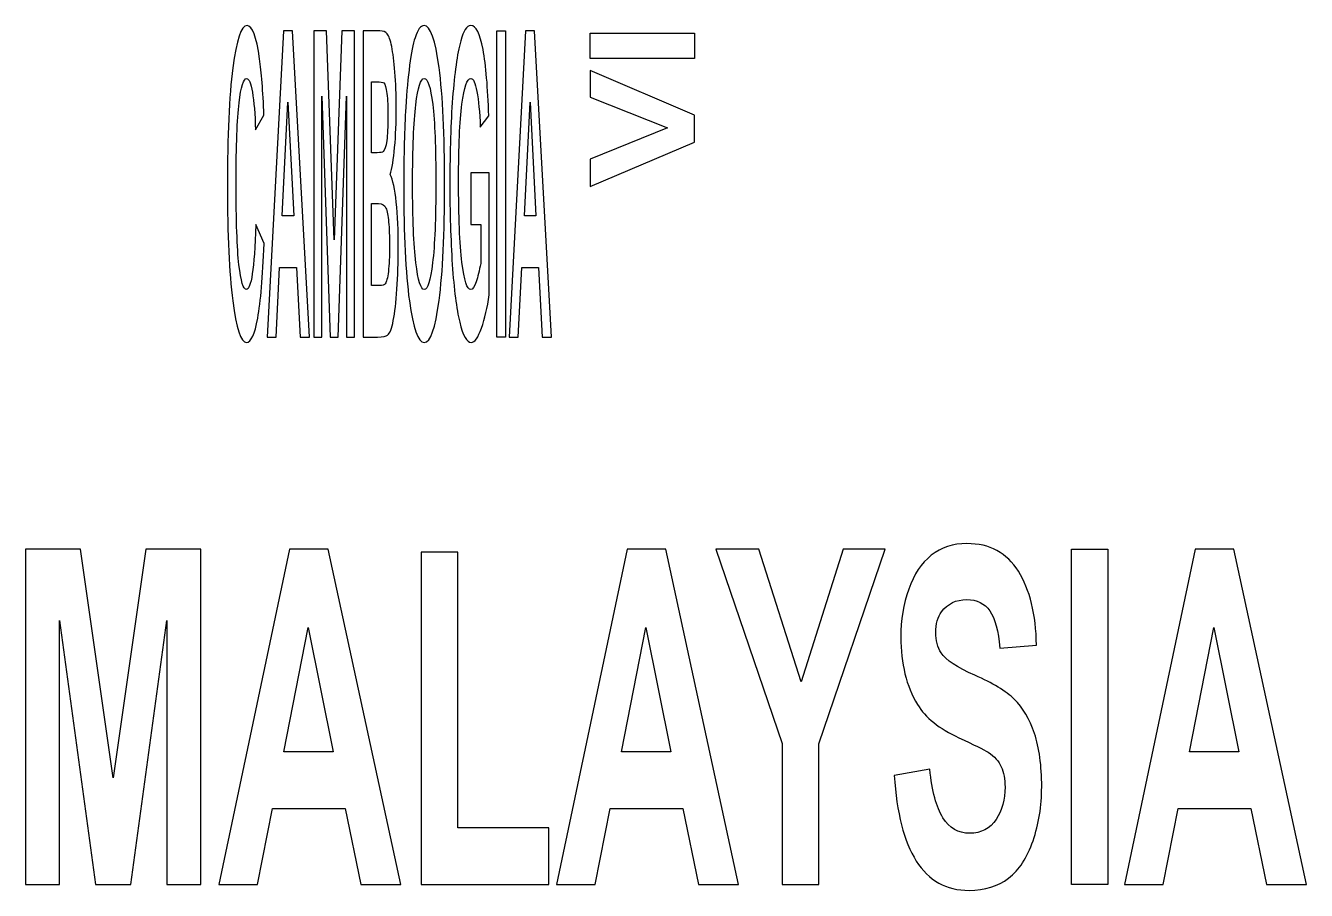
# Model space of a CAD drawing. Header units: centimetres. Extents: x -12.1 to 12.1, y -5 to 6.2.
# Drawn here: x 5.311 to 6.738, y -0.2 to 0.764 of the extents above; entities that cross this region are included whole.
import ezdxf

# ---------------------------------------------------------------- set-up
doc = ezdxf.new("R2010")
doc.units = ezdxf.units.CM
doc.header["$MEASUREMENT"] = 0
doc.layers.add('Layer 1', color=7, linetype='Continuous')

msp = doc.modelspace()

# ---------------------------------------------------------------- linework, layer by layer
at = {"layer": 'Layer 1', "color": 250}
for points, knots in [([(5.5673, 0.54214), (5.5673, 0.54214), (5.57647, 0.52097), (5.57647, 0.52097), (5.57647, 0.52097), (5.57507, 0.48373), (5.57271, 0.45603), (5.56945, 0.43798), (5.56945, 0.43798), (5.56619, 0.4199), (5.562, 0.41084), (5.55696, 0.41084), (5.55696, 0.41084), (5.5507, 0.41084), (5.54557, 0.42634), (5.54158, 0.45731), (5.54158, 0.45731), (5.53754, 0.48824), (5.53556, 0.53061), (5.53556, 0.5843), (5.53556, 0.5843), (5.53556, 0.64112), (5.53754, 0.68526), (5.54162, 0.71668), (5.54162, 0.71668), (5.54566, 0.7481), (5.55096, 0.76382), (5.55754, 0.76382), (5.55754, 0.76382), (5.56328, 0.76382), (5.56794, 0.75148), (5.57152, 0.72681), (5.57152, 0.72681), (5.57364, 0.71219), (5.57528, 0.69125), (5.57635, 0.66394), (5.57635, 0.66394), (5.57635, 0.66394), (5.56697, 0.64766), (5.56697, 0.64766), (5.56697, 0.64766), (5.5664, 0.66534), (5.56526, 0.67929), (5.56348, 0.68957), (5.56348, 0.68957), (5.56171, 0.69979), (5.55955, 0.70491), (5.55708, 0.70491), (5.55708, 0.70491), (5.55359, 0.70491), (5.55073, 0.69583), (5.54858, 0.67766), (5.54858, 0.67766), (5.54639, 0.65952), (5.54534, 0.63011), (5.54534, 0.58946), (5.54534, 0.58946), (5.54534, 0.54628), (5.54636, 0.51552), (5.54852, 0.49724), (5.54852, 0.49724), (5.55064, 0.47892), (5.55344, 0.46975), (5.55685, 0.46975), (5.55685, 0.46975), (5.55935, 0.46975), (5.56153, 0.47557), (5.56339, 0.48722), (5.56339, 0.48722), (5.56517, 0.49884), (5.56648, 0.51718), (5.5673, 0.54214)], [0, 0, 0, 0, 0.0526316, 0.0526316, 0.0526316, 0.0526316, 0.1052632, 0.1052632, 0.1052632, 0.1052632, 0.1578947, 0.1578947, 0.1578947, 0.1578947, 0.2105263, 0.2105263, 0.2105263, 0.2105263, 0.2631579, 0.2631579, 0.2631579, 0.2631579, 0.3157895, 0.3157895, 0.3157895, 0.3157895, 0.3684211, 0.3684211, 0.3684211, 0.3684211, 0.4210526, 0.4210526, 0.4210526, 0.4210526, 0.4736842, 0.4736842, 0.4736842, 0.4736842, 0.5263158, 0.5263158, 0.5263158, 0.5263158, 0.5789474, 0.5789474, 0.5789474, 0.5789474, 0.6315789, 0.6315789, 0.6315789, 0.6315789, 0.6842105, 0.6842105, 0.6842105, 0.6842105, 0.7368421, 0.7368421, 0.7368421, 0.7368421, 0.7894737, 0.7894737, 0.7894737, 0.7894737, 0.8421053, 0.8421053, 0.8421053, 0.8421053, 0.8947368, 0.8947368, 0.8947368, 0.8947368, 1, 1, 1, 1]), ([(5.62699, 0.41667), (5.62699, 0.41667), (5.61671, 0.41667), (5.61671, 0.41667), (5.61671, 0.41667), (5.61671, 0.41667), (5.61258, 0.49421), (5.61258, 0.49421), (5.61258, 0.49421), (5.61258, 0.49421), (5.59379, 0.49421), (5.59379, 0.49421), (5.59379, 0.49421), (5.59379, 0.49421), (5.58992, 0.41667), (5.58992, 0.41667), (5.58992, 0.41667), (5.58992, 0.41667), (5.57985, 0.41667), (5.57985, 0.41667), (5.57985, 0.41667), (5.57985, 0.41667), (5.59817, 0.758), (5.59817, 0.758), (5.59817, 0.758), (5.59817, 0.758), (5.60821, 0.758), (5.60821, 0.758), (5.60821, 0.758), (5.60821, 0.758), (5.62699, 0.41667), (5.62699, 0.41667)], [0, 0, 0, 0, 0.1111111, 0.1111111, 0.1111111, 0.1111111, 0.2222222, 0.2222222, 0.2222222, 0.2222222, 0.3333333, 0.3333333, 0.3333333, 0.3333333, 0.4444444, 0.4444444, 0.4444444, 0.4444444, 0.5555556, 0.5555556, 0.5555556, 0.5555556, 0.6666667, 0.6666667, 0.6666667, 0.6666667, 0.7777778, 0.7777778, 0.7777778, 0.7777778, 1, 1, 1, 1]), ([(5.63191, 0.41667), (5.63191, 0.41667), (5.63191, 0.758), (5.63191, 0.758), (5.63191, 0.758), (5.63191, 0.758), (5.64612, 0.758), (5.64612, 0.758), (5.64612, 0.758), (5.64612, 0.758), (5.65465, 0.52516), (5.65465, 0.52516), (5.65465, 0.52516), (5.65465, 0.52516), (5.66313, 0.758), (5.66313, 0.758), (5.66313, 0.758), (5.66313, 0.758), (5.67734, 0.758), (5.67734, 0.758), (5.67734, 0.758), (5.67734, 0.758), (5.67734, 0.41667), (5.67734, 0.41667), (5.67734, 0.41667), (5.67734, 0.41667), (5.66852, 0.41667), (5.66852, 0.41667), (5.66852, 0.41667), (5.66852, 0.41667), (5.66852, 0.68534), (5.66852, 0.68534), (5.66852, 0.68534), (5.66852, 0.68534), (5.65916, 0.41667), (5.65916, 0.41667), (5.65916, 0.41667), (5.65916, 0.41667), (5.65003, 0.41667), (5.65003, 0.41667), (5.65003, 0.41667), (5.65003, 0.41667), (5.64073, 0.68534), (5.64073, 0.68534), (5.64073, 0.68534), (5.64073, 0.68534), (5.64073, 0.41667), (5.64073, 0.41667), (5.64073, 0.41667), (5.64073, 0.41667), (5.63191, 0.41667), (5.63191, 0.41667)], [0, 0, 0, 0, 0.0714286, 0.0714286, 0.0714286, 0.0714286, 0.1428571, 0.1428571, 0.1428571, 0.1428571, 0.2142857, 0.2142857, 0.2142857, 0.2142857, 0.2857143, 0.2857143, 0.2857143, 0.2857143, 0.3571429, 0.3571429, 0.3571429, 0.3571429, 0.4285714, 0.4285714, 0.4285714, 0.4285714, 0.5, 0.5, 0.5, 0.5, 0.5714286, 0.5714286, 0.5714286, 0.5714286, 0.6428571, 0.6428571, 0.6428571, 0.6428571, 0.7142857, 0.7142857, 0.7142857, 0.7142857, 0.7857143, 0.7857143, 0.7857143, 0.7857143, 0.8571429, 0.8571429, 0.8571429, 0.8571429, 1, 1, 1, 1]), ([(5.68677, 0.758), (5.68677, 0.758), (5.70555, 0.758), (5.70555, 0.758), (5.70555, 0.758), (5.70931, 0.758), (5.71205, 0.75689), (5.71385, 0.75462), (5.71385, 0.75462), (5.71571, 0.75238), (5.71737, 0.74766), (5.7188, 0.74052), (5.7188, 0.74052), (5.72023, 0.73339), (5.72145, 0.7239), (5.72238, 0.71202), (5.72238, 0.71202), (5.72332, 0.70017), (5.72384, 0.68683), (5.72384, 0.67207), (5.72384, 0.67207), (5.72384, 0.65611), (5.72323, 0.64143), (5.72206, 0.62807), (5.72206, 0.62807), (5.7209, 0.61473), (5.71927, 0.60472), (5.7172, 0.59805), (5.7172, 0.59805), (5.72011, 0.59199), (5.72229, 0.58166), (5.72384, 0.56707), (5.72384, 0.56707), (5.72538, 0.55248), (5.72614, 0.53536), (5.72614, 0.51561), (5.72614, 0.51561), (5.72614, 0.5001), (5.72564, 0.48501), (5.72465, 0.47033), (5.72465, 0.47033), (5.7237, 0.45569), (5.72229, 0.44395), (5.72055, 0.43518), (5.72055, 0.43518), (5.71886, 0.42639), (5.71674, 0.421), (5.71426, 0.419), (5.71426, 0.419), (5.71266, 0.41774), (5.70885, 0.41698), (5.70279, 0.41667), (5.70279, 0.41667), (5.70279, 0.41667), (5.68677, 0.41667), (5.68677, 0.41667), (5.68677, 0.41667), (5.68677, 0.41667), (5.68677, 0.758), (5.68677, 0.758)], [0, 0, 0, 0, 0.0625, 0.0625, 0.0625, 0.0625, 0.125, 0.125, 0.125, 0.125, 0.1875, 0.1875, 0.1875, 0.1875, 0.25, 0.25, 0.25, 0.25, 0.3125, 0.3125, 0.3125, 0.3125, 0.375, 0.375, 0.375, 0.375, 0.4375, 0.4375, 0.4375, 0.4375, 0.5, 0.5, 0.5, 0.5, 0.5625, 0.5625, 0.5625, 0.5625, 0.625, 0.625, 0.625, 0.625, 0.6875, 0.6875, 0.6875, 0.6875, 0.75, 0.75, 0.75, 0.75, 0.8125, 0.8125, 0.8125, 0.8125, 0.875, 0.875, 0.875, 0.875, 1, 1, 1, 1]), ([(5.73222, 0.58524), (5.73222, 0.62), (5.73292, 0.64921), (5.73435, 0.6728), (5.73435, 0.6728), (5.73542, 0.69018), (5.73691, 0.70579), (5.73872, 0.71959), (5.73872, 0.71959), (5.74058, 0.73339), (5.74259, 0.74364), (5.7448, 0.75031), (5.7448, 0.75031), (5.74775, 0.75933), (5.75112, 0.76382), (5.75494, 0.76382), (5.75494, 0.76382), (5.76184, 0.76382), (5.76743, 0.74822), (5.77154, 0.71703), (5.77154, 0.71703), (5.77573, 0.68584), (5.77777, 0.64242), (5.77777, 0.58686), (5.77777, 0.58686), (5.77777, 0.53178), (5.77573, 0.48865), (5.77159, 0.45752), (5.77159, 0.45752), (5.76749, 0.42639), (5.76195, 0.41084), (5.75509, 0.41084), (5.75509, 0.41084), (5.7481, 0.41084), (5.74251, 0.42634), (5.73843, 0.45731), (5.73843, 0.45731), (5.73426, 0.48824), (5.73222, 0.5309), (5.73222, 0.58524)], [0, 0, 0, 0, 0.0909091, 0.0909091, 0.0909091, 0.0909091, 0.1818182, 0.1818182, 0.1818182, 0.1818182, 0.2727273, 0.2727273, 0.2727273, 0.2727273, 0.3636364, 0.3636364, 0.3636364, 0.3636364, 0.4545455, 0.4545455, 0.4545455, 0.4545455, 0.5454545, 0.5454545, 0.5454545, 0.5454545, 0.6363636, 0.6363636, 0.6363636, 0.6363636, 0.7272727, 0.7272727, 0.7272727, 0.7272727, 0.8181818, 0.8181818, 0.8181818, 0.8181818, 1, 1, 1, 1]), ([(5.80706, 0.54214), (5.80706, 0.54214), (5.80706, 0.59971), (5.80706, 0.59971), (5.80706, 0.59971), (5.80706, 0.59971), (5.8275, 0.59971), (5.8275, 0.59971), (5.8275, 0.59971), (5.8275, 0.59971), (5.8275, 0.46369), (5.8275, 0.46369), (5.8275, 0.46369), (5.82555, 0.44975), (5.82267, 0.43743), (5.81886, 0.4268), (5.81886, 0.4268), (5.81513, 0.41618), (5.81131, 0.41084), (5.80744, 0.41084), (5.80744, 0.41084), (5.80251, 0.41084), (5.79821, 0.41835), (5.79457, 0.43332), (5.79457, 0.43332), (5.7909, 0.44829), (5.78816, 0.46972), (5.7863, 0.49759), (5.7863, 0.49759), (5.7845, 0.52543), (5.78356, 0.55574), (5.78356, 0.5885), (5.78356, 0.5885), (5.78356, 0.62405), (5.78461, 0.65561), (5.78665, 0.68325), (5.78665, 0.68325), (5.78871, 0.71088), (5.79172, 0.73208), (5.79565, 0.74681), (5.79565, 0.74681), (5.79868, 0.75815), (5.80246, 0.76382), (5.80691, 0.76382), (5.80691, 0.76382), (5.81274, 0.76382), (5.81731, 0.75494), (5.82057, 0.73715), (5.82057, 0.73715), (5.82386, 0.71938), (5.82596, 0.69484), (5.82692, 0.66348), (5.82692, 0.66348), (5.82692, 0.66348), (5.81749, 0.65069), (5.81749, 0.65069), (5.81749, 0.65069), (5.81684, 0.66744), (5.81559, 0.68066), (5.81373, 0.69035), (5.81373, 0.69035), (5.81192, 0.70008), (5.80965, 0.70491), (5.80691, 0.70491), (5.80691, 0.70491), (5.80278, 0.70491), (5.79946, 0.69536), (5.79698, 0.67626), (5.79698, 0.67626), (5.79457, 0.65719), (5.79334, 0.62885), (5.79334, 0.5913), (5.79334, 0.5913), (5.79334, 0.55078), (5.7946, 0.52038), (5.79704, 0.50012), (5.79704, 0.50012), (5.79952, 0.47988), (5.80281, 0.46975), (5.8068, 0.46975), (5.8068, 0.46975), (5.80884, 0.46975), (5.81079, 0.47258), (5.81277, 0.47826), (5.81277, 0.47826), (5.81481, 0.4839), (5.8165, 0.49078), (5.81795, 0.49884), (5.81795, 0.49884), (5.81795, 0.49884), (5.81795, 0.54214), (5.81795, 0.54214), (5.81795, 0.54214), (5.81795, 0.54214), (5.80706, 0.54214), (5.80706, 0.54214)], [0, 0, 0, 0, 0.04, 0.04, 0.04, 0.04, 0.08, 0.08, 0.08, 0.08, 0.12, 0.12, 0.12, 0.12, 0.16, 0.16, 0.16, 0.16, 0.2, 0.2, 0.2, 0.2, 0.24, 0.24, 0.24, 0.24, 0.28, 0.28, 0.28, 0.28, 0.32, 0.32, 0.32, 0.32, 0.36, 0.36, 0.36, 0.36, 0.4, 0.4, 0.4, 0.4, 0.44, 0.44, 0.44, 0.44, 0.48, 0.48, 0.48, 0.48, 0.52, 0.52, 0.52, 0.52, 0.56, 0.56, 0.56, 0.56, 0.6, 0.6, 0.6, 0.6, 0.64, 0.64, 0.64, 0.64, 0.68, 0.68, 0.68, 0.68, 0.72, 0.72, 0.72, 0.72, 0.76, 0.76, 0.76, 0.76, 0.8, 0.8, 0.8, 0.8, 0.84, 0.84, 0.84, 0.84, 0.88, 0.88, 0.88, 0.88, 0.92, 0.92, 0.92, 0.92, 1, 1, 1, 1]), ([(5.83598, 0.41667), (5.83598, 0.41667), (5.84548, 0.41667), (5.84548, 0.41667), (5.84548, 0.41667), (5.84548, 0.41667), (5.84548, 0.758), (5.84548, 0.758), (5.84548, 0.758), (5.84548, 0.758), (5.83598, 0.758), (5.83598, 0.758), (5.83598, 0.758), (5.83598, 0.758), (5.83598, 0.41667), (5.83598, 0.41667)], [0, 0, 0, 0, 0.2, 0.2, 0.2, 0.2, 0.4, 0.4, 0.4, 0.4, 0.6, 0.6, 0.6, 0.6, 1, 1, 1, 1]), ([(5.89689, 0.41667), (5.89689, 0.41667), (5.88658, 0.41667), (5.88658, 0.41667), (5.88658, 0.41667), (5.88658, 0.41667), (5.88248, 0.49421), (5.88248, 0.49421), (5.88248, 0.49421), (5.88248, 0.49421), (5.86369, 0.49421), (5.86369, 0.49421), (5.86369, 0.49421), (5.86369, 0.49421), (5.85982, 0.41667), (5.85982, 0.41667), (5.85982, 0.41667), (5.85982, 0.41667), (5.84978, 0.41667), (5.84978, 0.41667), (5.84978, 0.41667), (5.84978, 0.41667), (5.86807, 0.758), (5.86807, 0.758), (5.86807, 0.758), (5.86807, 0.758), (5.87811, 0.758), (5.87811, 0.758), (5.87811, 0.758), (5.87811, 0.758), (5.89689, 0.41667), (5.89689, 0.41667)], [0, 0, 0, 0, 0.1111111, 0.1111111, 0.1111111, 0.1111111, 0.2222222, 0.2222222, 0.2222222, 0.2222222, 0.3333333, 0.3333333, 0.3333333, 0.3333333, 0.4444444, 0.4444444, 0.4444444, 0.4444444, 0.5555556, 0.5555556, 0.5555556, 0.5555556, 0.6666667, 0.6666667, 0.6666667, 0.6666667, 0.7777778, 0.7777778, 0.7777778, 0.7777778, 1, 1, 1, 1]), ([(5.93987, 0.72733), (5.93987, 0.72733), (6.05638, 0.72733), (6.05638, 0.72733), (6.05638, 0.72733), (6.05638, 0.72733), (6.05638, 0.75541), (6.05638, 0.75541), (6.05638, 0.75541), (6.05638, 0.75541), (5.93987, 0.75541), (5.93987, 0.75541), (5.93987, 0.75541), (5.93987, 0.75541), (5.93987, 0.72733), (5.93987, 0.72733)], [0, 0, 0, 0, 0.2, 0.2, 0.2, 0.2, 0.4, 0.4, 0.4, 0.4, 0.6, 0.6, 0.6, 0.6, 1, 1, 1, 1]), ([(5.69627, 0.70118), (5.69627, 0.70118), (5.69627, 0.62225), (5.69627, 0.62225), (5.69627, 0.62225), (5.69627, 0.62225), (5.70247, 0.62225), (5.70247, 0.62225), (5.70247, 0.62225), (5.70616, 0.62225), (5.70847, 0.62265), (5.70937, 0.62344), (5.70937, 0.62344), (5.711, 0.62484), (5.71228, 0.62889), (5.71321, 0.63564), (5.71321, 0.63564), (5.71415, 0.6424), (5.71458, 0.65128), (5.71458, 0.66231), (5.71458, 0.66231), (5.71458, 0.67286), (5.7142, 0.68145), (5.71341, 0.68803), (5.71341, 0.68803), (5.7126, 0.69464), (5.71141, 0.69866), (5.70984, 0.70002), (5.70984, 0.70002), (5.7089, 0.70081), (5.70616, 0.70118), (5.70171, 0.70118), (5.70171, 0.70118), (5.70171, 0.70118), (5.69627, 0.70118), (5.69627, 0.70118)], [0, 0, 0, 0, 0.1, 0.1, 0.1, 0.1, 0.2, 0.2, 0.2, 0.2, 0.3, 0.3, 0.3, 0.3, 0.4, 0.4, 0.4, 0.4, 0.5, 0.5, 0.5, 0.5, 0.6, 0.6, 0.6, 0.6, 0.7, 0.7, 0.7, 0.7, 0.8, 0.8, 0.8, 0.8, 1, 1, 1, 1]), ([(5.74201, 0.58757), (5.74201, 0.54893), (5.7432, 0.51963), (5.74568, 0.49968), (5.74568, 0.49968), (5.74815, 0.47974), (5.75124, 0.46975), (5.75503, 0.46975), (5.75503, 0.46975), (5.75884, 0.46975), (5.7619, 0.47965), (5.76435, 0.49945), (5.76435, 0.49945), (5.76679, 0.51922), (5.76799, 0.54893), (5.76799, 0.5885), (5.76799, 0.5885), (5.76799, 0.62763), (5.76682, 0.65681), (5.76443, 0.67606), (5.76443, 0.67606), (5.7621, 0.69527), (5.75896, 0.70491), (5.75503, 0.70491), (5.75503, 0.70491), (5.75112, 0.70491), (5.74798, 0.69516), (5.74559, 0.67571), (5.74559, 0.67571), (5.74318, 0.65623), (5.74201, 0.62682), (5.74201, 0.58757)], [0, 0, 0, 0, 0.1111111, 0.1111111, 0.1111111, 0.1111111, 0.2222222, 0.2222222, 0.2222222, 0.2222222, 0.3333333, 0.3333333, 0.3333333, 0.3333333, 0.4444444, 0.4444444, 0.4444444, 0.4444444, 0.5555556, 0.5555556, 0.5555556, 0.5555556, 0.6666667, 0.6666667, 0.6666667, 0.6666667, 0.7777778, 0.7777778, 0.7777778, 0.7777778, 1, 1, 1, 1]), ([(6.05638, 0.63413), (6.05638, 0.63413), (5.93987, 0.58442), (5.93987, 0.58442), (5.93987, 0.58442), (5.93987, 0.58442), (5.93987, 0.61485), (5.93987, 0.61485), (5.93987, 0.61485), (5.93987, 0.61485), (6.02612, 0.65006), (6.02612, 0.65006), (6.02612, 0.65006), (6.02612, 0.65006), (5.93987, 0.6841), (5.93987, 0.6841), (5.93987, 0.6841), (5.93987, 0.6841), (5.93987, 0.71385), (5.93987, 0.71385), (5.93987, 0.71385), (5.93987, 0.71385), (6.05638, 0.66406), (6.05638, 0.66406), (6.05638, 0.66406), (6.05638, 0.66406), (6.05638, 0.63413), (6.05638, 0.63413)], [0, 0, 0, 0, 0.125, 0.125, 0.125, 0.125, 0.25, 0.25, 0.25, 0.25, 0.375, 0.375, 0.375, 0.375, 0.5, 0.5, 0.5, 0.5, 0.625, 0.625, 0.625, 0.625, 0.75, 0.75, 0.75, 0.75, 1, 1, 1, 1]), ([(5.60955, 0.55172), (5.60955, 0.55172), (5.60305, 0.67839), (5.60305, 0.67839), (5.60305, 0.67839), (5.60305, 0.67839), (5.59671, 0.55172), (5.59671, 0.55172), (5.59671, 0.55172), (5.59671, 0.55172), (5.60955, 0.55172), (5.60955, 0.55172)], [0, 0, 0, 0, 0.25, 0.25, 0.25, 0.25, 0.5, 0.5, 0.5, 0.5, 1, 1, 1, 1]), ([(5.87942, 0.55172), (5.87942, 0.55172), (5.87299, 0.67839), (5.87299, 0.67839), (5.87299, 0.67839), (5.87299, 0.67839), (5.86664, 0.55172), (5.86664, 0.55172), (5.86664, 0.55172), (5.86664, 0.55172), (5.87942, 0.55172), (5.87942, 0.55172)], [0, 0, 0, 0, 0.25, 0.25, 0.25, 0.25, 0.5, 0.5, 0.5, 0.5, 1, 1, 1, 1]), ([(5.69627, 0.56544), (5.69627, 0.56544), (5.69627, 0.47418), (5.69627, 0.47418), (5.69627, 0.47418), (5.69627, 0.47418), (5.70502, 0.47418), (5.70502, 0.47418), (5.70502, 0.47418), (5.70847, 0.47418), (5.71068, 0.47488), (5.71158, 0.47627), (5.71158, 0.47627), (5.71301, 0.47814), (5.71415, 0.48268), (5.71502, 0.4899), (5.71502, 0.4899), (5.71592, 0.49709), (5.71632, 0.50676), (5.71632, 0.51887), (5.71632, 0.51887), (5.71632, 0.52913), (5.716, 0.53783), (5.71531, 0.54497), (5.71531, 0.54497), (5.71461, 0.5521), (5.71362, 0.55731), (5.71236, 0.56057), (5.71236, 0.56057), (5.71103, 0.56383), (5.70824, 0.56544), (5.70392, 0.56544), (5.70392, 0.56544), (5.70392, 0.56544), (5.69627, 0.56544), (5.69627, 0.56544)], [0, 0, 0, 0, 0.1, 0.1, 0.1, 0.1, 0.2, 0.2, 0.2, 0.2, 0.3, 0.3, 0.3, 0.3, 0.4, 0.4, 0.4, 0.4, 0.5, 0.5, 0.5, 0.5, 0.6, 0.6, 0.6, 0.6, 0.7, 0.7, 0.7, 0.7, 0.8, 0.8, 0.8, 0.8, 1, 1, 1, 1]), ([(6.27893, -0.07165), (6.27893, -0.07165), (6.31868, -0.06456), (6.31868, -0.06456), (6.31868, -0.06456), (6.32107, -0.08919), (6.3259, -0.10727), (6.33321, -0.1188), (6.33321, -0.1188), (6.34052, -0.13036), (6.35039, -0.13613), (6.36282, -0.13613), (6.36282, -0.13613), (6.37592, -0.13613), (6.38583, -0.13097), (6.39252, -0.12069), (6.39252, -0.12069), (6.39919, -0.11044), (6.40249, -0.09841), (6.40249, -0.08465), (6.40249, -0.08465), (6.40249, -0.07582), (6.40112, -0.06831), (6.39832, -0.0621), (6.39832, -0.0621), (6.39549, -0.05591), (6.3906, -0.05055), (6.38364, -0.04592), (6.38364, -0.04592), (6.37884, -0.04289), (6.36795, -0.03744), (6.35097, -0.02964), (6.35097, -0.02964), (6.32911, -0.01962), (6.3137, -0.0073), (6.3049, 0.00729), (6.3049, 0.00729), (6.29247, 0.02784), (6.2863, 0.05292), (6.2863, 0.08247), (6.2863, 0.08247), (6.2863, 0.10145), (6.28918, 0.11927), (6.29507, 0.13585), (6.29507, 0.13585), (6.30086, 0.15236), (6.30927, 0.16499), (6.32028, 0.17364), (6.32028, 0.17364), (6.33126, 0.18235), (6.34451, 0.18666), (6.36006, 0.18666), (6.36006, 0.18666), (6.38542, 0.18666), (6.40455, 0.17635), (6.41733, 0.15579), (6.41733, 0.15579), (6.43015, 0.13526), (6.43693, 0.10783), (6.43752, 0.07353), (6.43752, 0.07353), (6.43752, 0.07353), (6.39672, 0.07021), (6.39672, 0.07021), (6.39672, 0.07021), (6.39497, 0.0894), (6.39128, 0.1032), (6.38548, 0.11159), (6.38548, 0.11159), (6.37975, 0.12003), (6.37115, 0.1242), (6.35962, 0.1242), (6.35962, 0.1242), (6.34777, 0.1242), (6.33848, 0.11971), (6.33178, 0.11075), (6.33178, 0.11075), (6.32747, 0.10492), (6.32529, 0.09723), (6.32529, 0.08754), (6.32529, 0.08754), (6.32529, 0.07869), (6.32733, 0.07117), (6.33138, 0.06485), (6.33138, 0.06485), (6.33653, 0.0569), (6.34899, 0.04858), (6.36888, 0.0399), (6.36888, 0.0399), (6.38874, 0.03125), (6.40342, 0.02228), (6.41294, 0.01302), (6.41294, 0.01302), (6.42243, 0.00376), (6.42988, -0.00887), (6.43527, -0.02492), (6.43527, -0.02492), (6.44066, -0.04093), (6.44334, -0.06079), (6.44334, -0.08441), (6.44334, -0.08441), (6.44334, -0.10581), (6.44008, -0.12584), (6.4337, -0.14454), (6.4337, -0.14454), (6.42726, -0.16323), (6.41812, -0.17709), (6.40639, -0.18618), (6.40639, -0.18618), (6.39462, -0.19527), (6.37998, -0.19978), (6.36239, -0.19978), (6.36239, -0.19978), (6.33682, -0.19978), (6.31722, -0.18886), (6.30351, -0.16708), (6.30351, -0.16708), (6.28982, -0.14524), (6.28161, -0.11347), (6.27893, -0.07165)], [0, 0, 0, 0, 0.0322581, 0.0322581, 0.0322581, 0.0322581, 0.0645161, 0.0645161, 0.0645161, 0.0645161, 0.0967742, 0.0967742, 0.0967742, 0.0967742, 0.1290323, 0.1290323, 0.1290323, 0.1290323, 0.1612903, 0.1612903, 0.1612903, 0.1612903, 0.1935484, 0.1935484, 0.1935484, 0.1935484, 0.2258065, 0.2258065, 0.2258065, 0.2258065, 0.2580645, 0.2580645, 0.2580645, 0.2580645, 0.2903226, 0.2903226, 0.2903226, 0.2903226, 0.3225806, 0.3225806, 0.3225806, 0.3225806, 0.3548387, 0.3548387, 0.3548387, 0.3548387, 0.3870968, 0.3870968, 0.3870968, 0.3870968, 0.4193548, 0.4193548, 0.4193548, 0.4193548, 0.4516129, 0.4516129, 0.4516129, 0.4516129, 0.483871, 0.483871, 0.483871, 0.483871, 0.516129, 0.516129, 0.516129, 0.516129, 0.5483871, 0.5483871, 0.5483871, 0.5483871, 0.5806452, 0.5806452, 0.5806452, 0.5806452, 0.6129032, 0.6129032, 0.6129032, 0.6129032, 0.6451613, 0.6451613, 0.6451613, 0.6451613, 0.6774194, 0.6774194, 0.6774194, 0.6774194, 0.7096774, 0.7096774, 0.7096774, 0.7096774, 0.7419355, 0.7419355, 0.7419355, 0.7419355, 0.7741935, 0.7741935, 0.7741935, 0.7741935, 0.8064516, 0.8064516, 0.8064516, 0.8064516, 0.8387097, 0.8387097, 0.8387097, 0.8387097, 0.8709677, 0.8709677, 0.8709677, 0.8709677, 0.9032258, 0.9032258, 0.9032258, 0.9032258, 0.9354839, 0.9354839, 0.9354839, 0.9354839, 1, 1, 1, 1]), ([(5.31067, -0.1932), (5.31067, -0.1932), (5.31067, 0.18025), (5.31067, 0.18025), (5.31067, 0.18025), (5.31067, 0.18025), (5.37176, 0.18025), (5.37176, 0.18025), (5.37176, 0.18025), (5.37176, 0.18025), (5.40845, -0.07448), (5.40845, -0.07448), (5.40845, -0.07448), (5.40845, -0.07448), (5.44474, 0.18025), (5.44474, 0.18025), (5.44474, 0.18025), (5.44474, 0.18025), (5.50592, 0.18025), (5.50592, 0.18025), (5.50592, 0.18025), (5.50592, 0.18025), (5.50592, -0.1932), (5.50592, -0.1932), (5.50592, -0.1932), (5.50592, -0.1932), (5.468, -0.1932), (5.468, -0.1932), (5.468, -0.1932), (5.468, -0.1932), (5.468, 0.10078), (5.468, 0.10078), (5.468, 0.10078), (5.468, 0.10078), (5.42791, -0.1932), (5.42791, -0.1932), (5.42791, -0.1932), (5.42791, -0.1932), (5.38857, -0.1932), (5.38857, -0.1932), (5.38857, -0.1932), (5.38857, -0.1932), (5.34861, 0.10078), (5.34861, 0.10078), (5.34861, 0.10078), (5.34861, 0.10078), (5.34861, -0.1932), (5.34861, -0.1932), (5.34861, -0.1932), (5.34861, -0.1932), (5.31067, -0.1932), (5.31067, -0.1932)], [0, 0, 0, 0, 0.0714286, 0.0714286, 0.0714286, 0.0714286, 0.1428571, 0.1428571, 0.1428571, 0.1428571, 0.2142857, 0.2142857, 0.2142857, 0.2142857, 0.2857143, 0.2857143, 0.2857143, 0.2857143, 0.3571429, 0.3571429, 0.3571429, 0.3571429, 0.4285714, 0.4285714, 0.4285714, 0.4285714, 0.5, 0.5, 0.5, 0.5, 0.5714286, 0.5714286, 0.5714286, 0.5714286, 0.6428571, 0.6428571, 0.6428571, 0.6428571, 0.7142857, 0.7142857, 0.7142857, 0.7142857, 0.7857143, 0.7857143, 0.7857143, 0.7857143, 0.8571429, 0.8571429, 0.8571429, 0.8571429, 1, 1, 1, 1]), ([(5.72876, -0.1932), (5.72876, -0.1932), (5.68436, -0.1932), (5.68436, -0.1932), (5.68436, -0.1932), (5.68436, -0.1932), (5.66673, -0.10838), (5.66673, -0.10838), (5.66673, -0.10838), (5.66673, -0.10838), (5.58588, -0.10838), (5.58588, -0.10838), (5.58588, -0.10838), (5.58588, -0.10838), (5.56922, -0.1932), (5.56922, -0.1932), (5.56922, -0.1932), (5.56922, -0.1932), (5.52592, -0.1932), (5.52592, -0.1932), (5.52592, -0.1932), (5.52592, -0.1932), (5.60465, 0.18025), (5.60465, 0.18025), (5.60465, 0.18025), (5.60465, 0.18025), (5.64781, 0.18025), (5.64781, 0.18025), (5.64781, 0.18025), (5.64781, 0.18025), (5.72876, -0.1932), (5.72876, -0.1932)], [0, 0, 0, 0, 0.1111111, 0.1111111, 0.1111111, 0.1111111, 0.2222222, 0.2222222, 0.2222222, 0.2222222, 0.3333333, 0.3333333, 0.3333333, 0.3333333, 0.4444444, 0.4444444, 0.4444444, 0.4444444, 0.5555556, 0.5555556, 0.5555556, 0.5555556, 0.6666667, 0.6666667, 0.6666667, 0.6666667, 0.7777778, 0.7777778, 0.7777778, 0.7777778, 1, 1, 1, 1]), ([(5.7515, -0.1932), (5.7515, -0.1932), (5.7515, 0.17723), (5.7515, 0.17723), (5.7515, 0.17723), (5.7515, 0.17723), (5.79233, 0.17723), (5.79233, 0.17723), (5.79233, 0.17723), (5.79233, 0.17723), (5.79233, -0.13024), (5.79233, -0.13024), (5.79233, -0.13024), (5.79233, -0.13024), (5.89384, -0.13024), (5.89384, -0.13024), (5.89384, -0.13024), (5.89384, -0.13024), (5.89384, -0.1932), (5.89384, -0.1932), (5.89384, -0.1932), (5.89384, -0.1932), (5.7515, -0.1932), (5.7515, -0.1932)], [0, 0, 0, 0, 0.1428571, 0.1428571, 0.1428571, 0.1428571, 0.2857143, 0.2857143, 0.2857143, 0.2857143, 0.4285714, 0.4285714, 0.4285714, 0.4285714, 0.5714286, 0.5714286, 0.5714286, 0.5714286, 0.7142857, 0.7142857, 0.7142857, 0.7142857, 1, 1, 1, 1]), ([(6.10521, -0.1932), (6.10521, -0.1932), (6.0608, -0.1932), (6.0608, -0.1932), (6.0608, -0.1932), (6.0608, -0.1932), (6.04313, -0.10838), (6.04313, -0.10838), (6.04313, -0.10838), (6.04313, -0.10838), (5.96235, -0.10838), (5.96235, -0.10838), (5.96235, -0.10838), (5.96235, -0.10838), (5.9457, -0.1932), (5.9457, -0.1932), (5.9457, -0.1932), (5.9457, -0.1932), (5.90237, -0.1932), (5.90237, -0.1932), (5.90237, -0.1932), (5.90237, -0.1932), (5.9811, 0.18025), (5.9811, 0.18025), (5.9811, 0.18025), (5.9811, 0.18025), (6.02429, 0.18025), (6.02429, 0.18025), (6.02429, 0.18025), (6.02429, 0.18025), (6.10521, -0.1932), (6.10521, -0.1932)], [0, 0, 0, 0, 0.1111111, 0.1111111, 0.1111111, 0.1111111, 0.2222222, 0.2222222, 0.2222222, 0.2222222, 0.3333333, 0.3333333, 0.3333333, 0.3333333, 0.4444444, 0.4444444, 0.4444444, 0.4444444, 0.5555556, 0.5555556, 0.5555556, 0.5555556, 0.6666667, 0.6666667, 0.6666667, 0.6666667, 0.7777778, 0.7777778, 0.7777778, 0.7777778, 1, 1, 1, 1]), ([(6.15401, -0.1932), (6.15401, -0.1932), (6.15401, -0.03599), (6.15401, -0.03599), (6.15401, -0.03599), (6.15401, -0.03599), (6.07996, 0.18025), (6.07996, 0.18025), (6.07996, 0.18025), (6.07996, 0.18025), (6.12784, 0.18025), (6.12784, 0.18025), (6.12784, 0.18025), (6.12784, 0.18025), (6.17539, 0.03251), (6.17539, 0.03251), (6.17539, 0.03251), (6.17539, 0.03251), (6.22198, 0.18025), (6.22198, 0.18025), (6.22198, 0.18025), (6.22198, 0.18025), (6.26903, 0.18025), (6.26903, 0.18025), (6.26903, 0.18025), (6.26903, 0.18025), (6.19472, -0.03651), (6.19472, -0.03651), (6.19472, -0.03651), (6.19472, -0.03651), (6.19472, -0.1932), (6.19472, -0.1932), (6.19472, -0.1932), (6.19472, -0.1932), (6.15401, -0.1932), (6.15401, -0.1932)], [0, 0, 0, 0, 0.1, 0.1, 0.1, 0.1, 0.2, 0.2, 0.2, 0.2, 0.3, 0.3, 0.3, 0.3, 0.4, 0.4, 0.4, 0.4, 0.5, 0.5, 0.5, 0.5, 0.6, 0.6, 0.6, 0.6, 0.7, 0.7, 0.7, 0.7, 0.8, 0.8, 0.8, 0.8, 1, 1, 1, 1]), ([(6.47642, -0.1932), (6.47642, -0.1932), (6.5172, -0.1932), (6.5172, -0.1932), (6.5172, -0.1932), (6.5172, -0.1932), (6.5172, 0.18025), (6.5172, 0.18025), (6.5172, 0.18025), (6.5172, 0.18025), (6.47642, 0.18025), (6.47642, 0.18025), (6.47642, 0.18025), (6.47642, 0.18025), (6.47642, -0.1932), (6.47642, -0.1932)], [0, 0, 0, 0, 0.2, 0.2, 0.2, 0.2, 0.4, 0.4, 0.4, 0.4, 0.6, 0.6, 0.6, 0.6, 1, 1, 1, 1]), ([(6.7384, -0.1932), (6.7384, -0.1932), (6.69402, -0.1932), (6.69402, -0.1932), (6.69402, -0.1932), (6.69402, -0.1932), (6.67638, -0.10838), (6.67638, -0.10838), (6.67638, -0.10838), (6.67638, -0.10838), (6.59558, -0.10838), (6.59558, -0.10838), (6.59558, -0.10838), (6.59558, -0.10838), (6.57889, -0.1932), (6.57889, -0.1932), (6.57889, -0.1932), (6.57889, -0.1932), (6.53558, -0.1932), (6.53558, -0.1932), (6.53558, -0.1932), (6.53558, -0.1932), (6.61432, 0.18025), (6.61432, 0.18025), (6.61432, 0.18025), (6.61432, 0.18025), (6.65748, 0.18025), (6.65748, 0.18025), (6.65748, 0.18025), (6.65748, 0.18025), (6.7384, -0.1932), (6.7384, -0.1932)], [0, 0, 0, 0, 0.1111111, 0.1111111, 0.1111111, 0.1111111, 0.2222222, 0.2222222, 0.2222222, 0.2222222, 0.3333333, 0.3333333, 0.3333333, 0.3333333, 0.4444444, 0.4444444, 0.4444444, 0.4444444, 0.5555556, 0.5555556, 0.5555556, 0.5555556, 0.6666667, 0.6666667, 0.6666667, 0.6666667, 0.7777778, 0.7777778, 0.7777778, 0.7777778, 1, 1, 1, 1]), ([(5.65363, -0.04545), (5.65363, -0.04545), (5.62574, 0.09312), (5.62574, 0.09312), (5.62574, 0.09312), (5.62574, 0.09312), (5.59846, -0.04545), (5.59846, -0.04545), (5.59846, -0.04545), (5.59846, -0.04545), (5.65363, -0.04545), (5.65363, -0.04545)], [0, 0, 0, 0, 0.25, 0.25, 0.25, 0.25, 0.5, 0.5, 0.5, 0.5, 1, 1, 1, 1]), ([(6.03006, -0.04545), (6.03006, -0.04545), (6.00222, 0.09312), (6.00222, 0.09312), (6.00222, 0.09312), (6.00222, 0.09312), (5.97487, -0.04545), (5.97487, -0.04545), (5.97487, -0.04545), (5.97487, -0.04545), (6.03006, -0.04545), (6.03006, -0.04545)], [0, 0, 0, 0, 0.25, 0.25, 0.25, 0.25, 0.5, 0.5, 0.5, 0.5, 1, 1, 1, 1]), ([(6.66328, -0.04545), (6.66328, -0.04545), (6.63541, 0.09312), (6.63541, 0.09312), (6.63541, 0.09312), (6.63541, 0.09312), (6.60809, -0.04545), (6.60809, -0.04545), (6.60809, -0.04545), (6.60809, -0.04545), (6.66328, -0.04545), (6.66328, -0.04545)], [0, 0, 0, 0, 0.25, 0.25, 0.25, 0.25, 0.5, 0.5, 0.5, 0.5, 1, 1, 1, 1])]:
    msp.add_open_spline(points, degree=3, knots=knots, dxfattribs=at)

doc.saveas('drawing.dxf')
